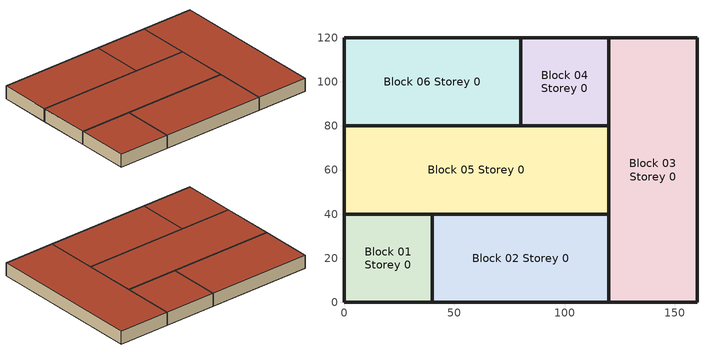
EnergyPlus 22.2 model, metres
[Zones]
Block 01 Storey 0
 floor outside: 40,0 40,40 0,40 0,0 z0
 wall outside: 40,40 40,0 0,0 0,40 40,40 z0:10
 roof outside: 40,40 40,0 0,0 0,40 z10
Block 02 Storey 0
 floor outside: 120,0 120,40 40,40 40,0 z0
 wall outside: 120,40 120,0 40,0 40,40 120,40 z0:10
 roof outside: 120,40 120,0 40,0 40,40 z10
Block 03 Storey 0
 floor outside: 160,0 160,120 120,120 120,0 z0
 wall outside: 160,120 160,0 120,0 120,120 160,120 z0:10
 roof outside: 160,120 160,0 120,0 120,120 z10
Block 04 Storey 0
 floor outside: 120,80 120,120 80,120 80,80 z0
 wall outside: 120,120 120,80 80,80 80,120 120,120 z0:10
 roof outside: 120,120 120,80 80,80 80,120 z10
Block 05 Storey 0
 floor outside: 120,40 120,80 0,80 0,40 z0
 wall outside: 120,80 120,40 0,40 0,80 120,80 z0:10
 roof outside: 120,80 120,40 0,40 0,80 z10
Block 06 Storey 0
 floor outside: 80,80 80,120 0,120 0,80 z0
 wall outside: 80,120 80,80 0,80 0,120 80,120 z0:10
 roof outside: 80,120 80,80 0,80 0,120 z10
[Building]
None: North Axis=0; Terrain=Suburbs; Loads Convergence Tolerance Value=0.04; Temperature Convergence Tolerance Value=0.4; Solar Distribution=FullInteriorAndExterior; Maximum Number of Warmup Days=25; Minimum Number of Warmup Days=6
[Site:Location]
DENVER_STAPLETON_CO_USA_WMO_724690: Latitude=39.77; Longitude=-104.87; Time Zone=-7; Elevation=1611
[SizingPeriod:DesignDay] Day of Month=21; Humidity Condition Type=Wetbulb; Barometric Pressure=83411; Rain Indicator=No; Snow Indicator=No; Daylight Saving Time Indicator=No; Solar Model Indicator=ASHRAEClearSky
Name | Month | Day Type | Maximum DryBulb Temperature | Daily DryBulb Temperature Range | Wetbulb or DewPoint at Maximum DryBulb | Wind Speed | Wind Direction | Sky Clearness
DENVER_STAPLETON Ann Htg 99.6% Condns DB | 12 | WinterDesignDay | -20 | 0 | -20 | 2.3 | 180 | 0
DENVER_STAPLETON Ann Clg .4% Condns DB=>MWB | 7 | SummerDesignDay | 34.1 | 15.2 | 15.8 | 4 | 120 | 1
[ZONE] Type=1; Multiplier=1; Ceiling Height=autocalculate; Volume=autocalculate; Floor Area=autocalculate; Part of Total Floor Area=Yes
Block 01 Storey 0; Block 02 Storey 0; Block 03 Storey 0; Block 04 Storey 0; Block 05 Storey 0; Block 06 Storey 0
